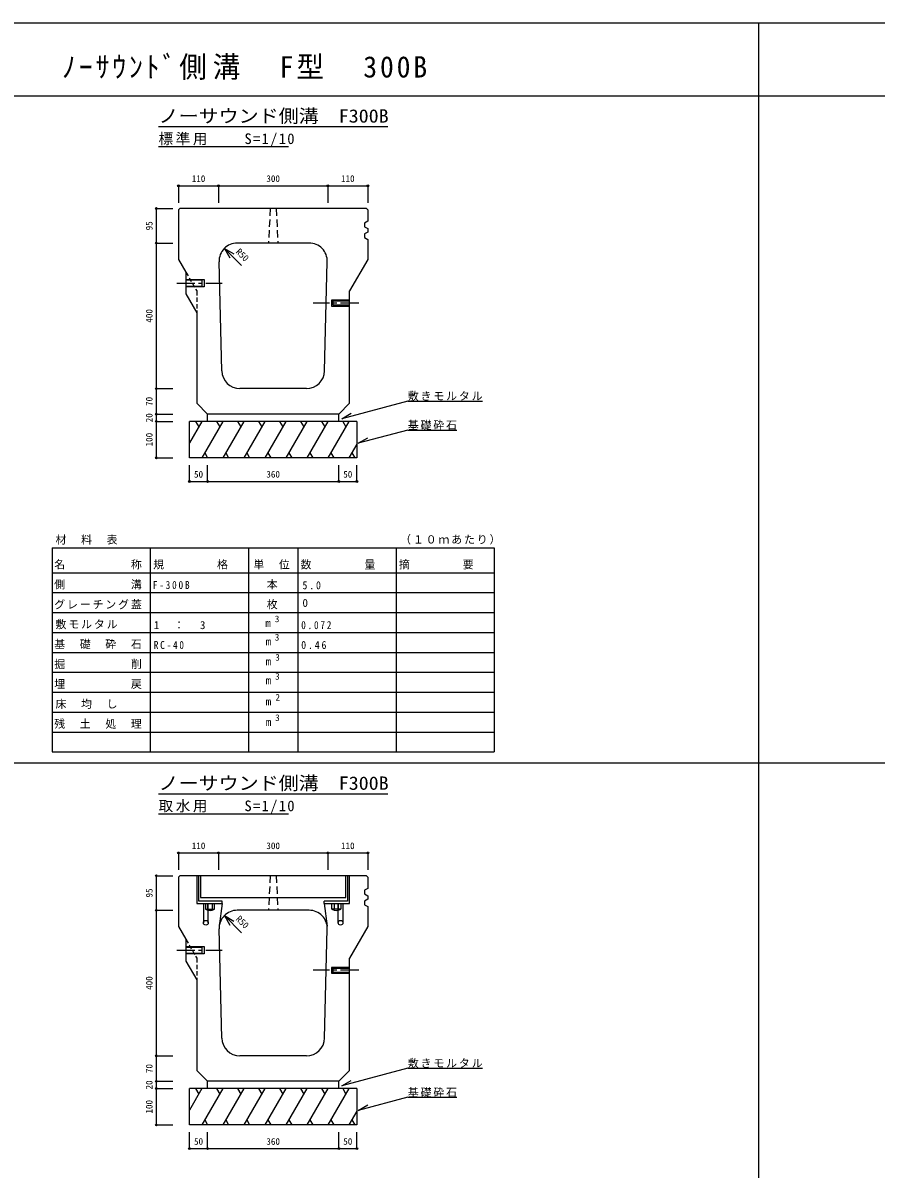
# Model space of a CAD drawing. Units: millimetres at full size, sheet at 1:10. Extents: x -5807 to 2193, y -2728 to 2972.
# Drawn here: x -2495 to -151, y -178 to 2972 of the extents above; entities that cross this region are included whole.
import ezdxf
from ezdxf.enums import TextEntityAlignment as Align

# ---------------------------------------------------------------- set-up
doc = ezdxf.new("R2010")
doc.units = ezdxf.units.MM
doc.header["$LTSCALE"] = 10
doc.header["$PDMODE"] = 32
doc.header["$PDSIZE"] = 5
for name, pattern in [('CHAIN1', [8, 5, -1, 1, -1]), ('DASHED1', [1.8, 1.2, -0.6]), ('DASHED2', [3, 2, -1])]:
    doc.linetypes.add(name, pattern=pattern)
doc.layers.add('0-0_通り芯', color=7, linetype='Continuous')
doc.styles.add('ＭＳ ゴシック', font='')
doc.styles.get('ＭＳ ゴシック').set_extended_font_data('MS Gothic')

msp = doc.modelspace()

# ---------------------------------------------------------------- linework, layer by layer
at = {"layer": '0-0_通り芯', "color": 2}
for p, q in [((-5807.14, 2971.77), (2192.86, 2971.77)), ((-473.81, 2971.77), (-473.81, -2728.23)), ((-5807.14, 2771.77), (2192.86, 2771.77)), ((-1992.64, 552.43), (-1992.64, 536.43)), ((-1992.64, 536.43), (-1968.64, 536.43)), ((-1986.64, 536.43), (-1986.64, 552.43)), ((-1974.64, 552.43), (-1974.64, 536.43)), ((-1968.64, 536.43), (-1968.64, 552.43)), ((-1645.64, 536.43), (-1645.64, 552.43)), ((-1639.64, 552.43), (-1639.64, 536.43)), ((-1627.64, 536.43), (-1627.64, 552.43))]:
    msp.add_line(p, q, dxfattribs=at)
at = {"layer": '0-0_通り芯'}
for p, q in [((-2122.14, 2686.77), (-1492.14, 2686.77)), ((-2122.14, 2631.77), (-1764.64, 2631.77)), ((-1437.37, 1932.82), (-1618.88, 1884.18)), ((-1437.37, 1932.82), (-1232.37, 1932.82)), ((-1987.14, 1876.77), (-1987.14, 1896.77)), ((-1627.14, 1876.77), (-1627.14, 1896.77)), ((-1618.88, 1884.18), (-1592.9, 1899.18)), ((-1577.14, 1876.77), (-2037.14, 1876.77)), ((-2037.14, 1776.77), (-2037.14, 1876.77)), ((-2003.09, 1876.77), (-2037.14, 1817.79)), ((-2020.4, 1876.77), (-2011.74, 1861.78)), ((-1945.36, 1876.77), (-2003.09, 1776.77)), ((-1962.66, 1876.77), (-1954.01, 1861.78)), ((-1887.62, 1876.77), (-1945.36, 1776.77)), ((-1904.93, 1876.77), (-1896.27, 1861.78)), ((-1829.89, 1876.77), (-1887.62, 1776.77)), ((-1847.19, 1876.77), (-1838.54, 1861.78)), ((-1772.15, 1876.77), (-1829.89, 1776.77)), ((-1789.46, 1876.77), (-1780.8, 1861.78)), ((-1714.42, 1876.77), (-1772.15, 1776.77)), ((-1731.72, 1876.77), (-1723.07, 1861.78)), ((-1656.68, 1876.77), (-1714.42, 1776.77)), ((-1673.99, 1876.77), (-1665.33, 1861.78)), ((-1598.95, 1876.77), (-1656.68, 1776.77)), ((-1616.25, 1876.77), (-1607.6, 1861.78)), ((-1577.14, 1876.77), (-1577.14, 1776.77)), ((-1437.37, 1853.01), (-1302.37, 1853.01)), ((-1577.14, 1814.53), (-1598.95, 1776.77)), ((-1577.14, 1776.77), (-2037.14, 1776.77)), ((-1995.17, 1790.49), (-1987.25, 1776.77)), ((-1937.44, 1790.49), (-1929.52, 1776.77)), ((-1879.7, 1790.49), (-1871.78, 1776.77)), ((-1821.97, 1790.49), (-1814.05, 1776.77)), ((-1764.23, 1790.49), (-1756.31, 1776.77)), ((-1706.5, 1790.49), (-1698.58, 1776.77)), ((-1648.76, 1790.49), (-1640.84, 1776.77)), ((-1591.03, 1790.49), (-1583.11, 1776.77)), ((-2414.64, 1529.31), (-1199.64, 1529.31)), ((-2414.64, 1529.31), (-2414.64, 1406.19)), ((-2144.64, 1529.31), (-2144.64, 1406.19)), ((-1874.64, 1529.31), (-1874.64, 1406.19)), ((-1739.64, 1529.31), (-1739.64, 1406.19)), ((-1469.64, 1529.31), (-1469.64, 1406.19)), ((-1199.64, 1529.31), (-1199.64, 1406.19)), ((-2414.64, 1460.91), (-1199.64, 1460.91)), ((-2414.64, 1406.19), (-1199.64, 1406.19)), ((-2414.64, 1406.19), (-2414.64, 968.43)), ((-2144.64, 1406.19), (-2144.64, 968.43)), ((-1874.64, 1406.19), (-1874.64, 968.43)), ((-1739.64, 1406.19), (-1739.64, 968.43)), ((-1469.64, 1406.19), (-1469.64, 968.43)), ((-1199.64, 1406.19), (-1199.64, 968.43)), ((-2414.64, 1351.47), (-1199.64, 1351.47)), ((-2414.64, 1296.75), (-1199.64, 1296.75)), ((-2414.64, 1242.03), (-1199.64, 1242.03)), ((-2414.64, 1187.31), (-1199.64, 1187.31)), ((-2414.64, 1132.59), (-1199.64, 1132.59)), ((-2414.64, 1077.87), (-1199.64, 1077.87)), ((-2414.64, 1023.15), (-1199.64, 1023.15)), ((-2414.64, 968.43), (-1199.64, 968.43)), ((-2329.14, 968.43), (-1420.14, 968.43)), ((-2122.14, 853.43), (-1492.14, 853.43)), ((-2122.14, 798.43), (-1764.64, 798.43)), ((-2007.14, 628.43), (-2007.14, 568.43)), ((-1607.14, 568.43), (-1607.14, 628.43)), ((-2007.14, 568.43), (-1607.14, 568.43)), ((-1437.37, 99.48), (-1618.88, 50.85)), ((-1437.37, 99.48), (-1232.37, 99.48)), ((-1987.14, 43.43), (-1987.14, 63.43)), ((-1627.14, 43.43), (-1627.14, 63.43)), ((-1618.88, 50.85), (-1592.9, 65.85)), ((-1577.14, 43.43), (-2037.14, 43.43)), ((-2037.14, -56.57), (-2037.14, 43.43)), ((-2003.09, 43.43), (-2037.14, -15.54)), ((-2020.4, 43.43), (-2011.74, 28.45)), ((-1945.36, 43.43), (-2003.09, -56.57)), ((-1962.66, 43.43), (-1954.01, 28.45)), ((-1887.62, 43.43), (-1945.36, -56.57)), ((-1904.93, 43.43), (-1896.27, 28.45)), ((-1829.89, 43.43), (-1887.62, -56.57)), ((-1847.19, 43.43), (-1838.54, 28.45)), ((-1772.15, 43.43), (-1829.89, -56.57)), ((-1789.46, 43.43), (-1780.8, 28.45)), ((-1714.42, 43.43), (-1772.15, -56.57)), ((-1731.72, 43.43), (-1723.07, 28.45)), ((-1656.68, 43.43), (-1714.42, -56.57)), ((-1673.99, 43.43), (-1665.33, 28.45)), ((-1598.95, 43.43), (-1656.68, -56.57)), ((-1616.25, 43.43), (-1607.6, 28.45)), ((-1577.14, 43.43), (-1577.14, -56.57)), ((-1437.37, 19.68), (-1302.37, 19.68)), ((-1577.14, -18.8), (-1598.95, -56.57)), ((-1577.14, -56.57), (-2037.14, -56.57)), ((-1995.17, -42.85), (-1987.25, -56.57)), ((-1937.44, -42.85), (-1929.52, -56.57)), ((-1879.7, -42.85), (-1871.78, -56.57)), ((-1821.97, -42.85), (-1814.05, -56.57)), ((-1764.23, -42.85), (-1756.31, -56.57)), ((-1706.5, -42.85), (-1698.58, -56.57)), ((-1648.76, -42.85), (-1640.84, -56.57)), ((-1591.03, -42.85), (-1583.11, -56.57))]:
    msp.add_line(p, q, dxfattribs=at)
at = {"layer": '0-0_通り芯', "color": 4}
for p, q in [((-2067.14, 2524.29), (-1957.14, 2524.29)), ((-2067.14, 2524.29), (-2067.14, 2477.78)), ((-1957.14, 2524.29), (-1957.14, 2477.78)), ((-1957.14, 2524.29), (-1657.14, 2524.29)), ((-1657.14, 2524.29), (-1657.14, 2477.78)), ((-1657.14, 2524.29), (-1547.14, 2524.29)), ((-1547.14, 2524.29), (-1547.14, 2477.78)), ((-2128.14, 2366.77), (-2128.14, 2461.77)), ((-2128.14, 2461.77), (-2083.14, 2461.77)), ((-2128.14, 1966.77), (-2128.14, 2366.77)), ((-2128.14, 2366.77), (-2083.14, 2366.77)), ((-1941.23, 2352.12), (-1915.25, 2337.12)), ((-1941.23, 2352.12), (-1926.23, 2326.14)), ((-1894.22, 2305.12), (-1941.23, 2352.12)), ((-2128.14, 1896.77), (-2128.14, 1966.77)), ((-2128.14, 1966.77), (-2083.14, 1966.77)), ((-2128.14, 1876.77), (-2128.14, 1896.77)), ((-2128.14, 1896.77), (-2083.14, 1896.77)), ((-2128.14, 1776.77), (-2128.14, 1876.77)), ((-2128.14, 1876.77), (-2083.14, 1876.77)), ((-2128.14, 1776.77), (-2083.14, 1776.77)), ((-2037.14, 1711.77), (-2037.14, 1756.77)), ((-1987.14, 1711.77), (-1987.14, 1756.77)), ((-1627.14, 1711.77), (-1627.14, 1756.77)), ((-1577.14, 1711.77), (-1577.14, 1756.77)), ((-2037.14, 1711.77), (-1987.14, 1711.77)), ((-1987.14, 1711.77), (-1627.14, 1711.77)), ((-1627.14, 1711.77), (-1577.14, 1711.77)), ((-5807.14, 938.43), (2192.86, 938.43)), ((-2067.14, 690.95), (-1957.14, 690.95)), ((-2067.14, 690.95), (-2067.14, 644.44)), ((-1957.14, 690.95), (-1957.14, 644.44)), ((-1957.14, 690.95), (-1657.14, 690.95)), ((-1657.14, 690.95), (-1657.14, 644.44)), ((-1657.14, 690.95), (-1547.14, 690.95)), ((-1547.14, 690.95), (-1547.14, 644.44)), ((-2128.14, 533.43), (-2128.14, 628.43)), ((-2128.14, 628.43), (-2083.14, 628.43)), ((-2011.14, 558.43), (-2011.14, 628.43)), ((-1603.14, 628.43), (-1603.14, 558.43)), ((-1597.14, 552.43), (-1597.14, 628.43)), ((-1947.14, 558.43), (-2011.14, 558.43)), ((-1998.64, 552.43), (-1998.64, 498.93)), ((-1985.64, 498.93), (-1985.64, 552.43)), ((-1947.14, 552.43), (-1947.14, 558.43)), ((-1603.14, 558.43), (-1667.14, 558.43)), ((-1667.14, 552.43), (-1667.14, 558.43)), ((-1667.14, 552.43), (-1597.14, 552.43)), ((-1628.64, 498.93), (-1628.64, 552.43)), ((-1615.64, 552.43), (-1615.64, 498.93)), ((-2128.14, 133.43), (-2128.14, 533.43)), ((-2128.14, 533.43), (-2083.14, 533.43)), ((-1941.23, 518.79), (-1915.25, 503.79)), ((-1941.23, 518.79), (-1926.23, 492.81)), ((-1894.22, 471.78), (-1941.23, 518.79)), ((-2128.14, 63.43), (-2128.14, 133.43)), ((-2128.14, 133.43), (-2083.14, 133.43)), ((-2128.14, 43.43), (-2128.14, 63.43)), ((-2128.14, 63.43), (-2083.14, 63.43)), ((-2128.14, -56.57), (-2128.14, 43.43)), ((-2128.14, 43.43), (-2083.14, 43.43)), ((-2128.14, -56.57), (-2083.14, -56.57)), ((-2037.14, -121.57), (-2037.14, -76.57)), ((-1987.14, -121.57), (-1987.14, -76.57)), ((-1627.14, -121.57), (-1627.14, -76.57)), ((-1577.14, -121.57), (-1577.14, -76.57)), ((-2037.14, -121.57), (-1987.14, -121.57)), ((-1987.14, -121.57), (-1627.14, -121.57)), ((-1627.14, -121.57), (-1577.14, -121.57))]:
    msp.add_line(p, q, dxfattribs=at)
at = {"layer": '0-0_通り芯', "color": 3}
for p, q in [((-2063.14, 2461.77), (-2067.14, 2457.77)), ((-2067.14, 2457.77), (-2067.14, 2321.77)), ((-1551.14, 2461.77), (-2063.14, 2461.77)), ((-1547.14, 2457.77), (-1551.14, 2461.77)), ((-1547.14, 2457.77), (-1551.14, 2461.77)), ((-1547.14, 2406.77), (-1547.14, 2396.77)), ((-1708.41, 2366.77), (-1905.88, 2366.77)), ((-1547.14, 2376.77), (-1547.14, 2321.77)), ((-2067.14, 2321.77), (-2047.14, 2287.13)), ((-1948.36, 2015.52), (-1955.86, 2315.52)), ((-1665.92, 2015.52), (-1658.42, 2315.52)), ((-1547.14, 2321.77), (-1597.14, 2235.16)), ((-1597.14, 1926.77), (-1597.14, 2235.16)), ((-2017.14, 2175.16), (-2017.14, 1926.77)), ((-1715.91, 1966.77), (-1898.38, 1966.77)), ((-1627.14, 1896.77), (-1597.14, 1926.77)), ((-2063.14, 628.43), (-2067.14, 624.43)), ((-2067.14, 624.43), (-2067.14, 488.43)), ((-1551.14, 628.43), (-2063.14, 628.43)), ((-1547.14, 624.43), (-1551.14, 628.43)), ((-1547.14, 624.43), (-1551.14, 628.43)), ((-1547.14, 573.43), (-1547.14, 563.43)), ((-1947.14, 552.43), (-1955.44, 490.02)), ((-1667.14, 552.43), (-1658.84, 490.02)), ((-1547.14, 543.43), (-1547.14, 488.43)), ((-1708.41, 533.43), (-1905.88, 533.43)), ((-2067.14, 488.43), (-2047.14, 453.79)), ((-1948.36, 182.18), (-1955.86, 482.18)), ((-1665.92, 182.18), (-1658.42, 482.18)), ((-1547.14, 488.43), (-1597.14, 401.83)), ((-1597.14, 93.43), (-1597.14, 401.83)), ((-2017.14, 341.83), (-2017.14, 93.43)), ((-1715.91, 133.43), (-1898.38, 133.43)), ((-1627.14, 63.43), (-1597.14, 93.43))]:
    msp.add_line(p, q, dxfattribs=at)
at = {"layer": '0-0_通り芯', "color": 3, "linetype": 'DASHED2'}
for p, q in [((-1815.14, 2461.77), (-1820.14, 2366.77)), ((-1799.14, 2461.77), (-1794.14, 2366.77)), ((-1815.14, 628.43), (-1820.14, 533.43)), ((-1799.14, 628.43), (-1794.14, 533.43))]:
    msp.add_line(p, q, dxfattribs=at)
at = {"layer": '0-0_通り芯', "linetype": 'CHAIN1'}
for p, q in [((-2072.14, 2256.77), (-1947.14, 2256.77)), ((-1572.14, 2201.77), (-1697.14, 2201.77)), ((-2072.14, 423.43), (-1947.14, 423.43)), ((-1572.14, 368.43), (-1697.14, 368.43))]:
    msp.add_line(p, q, dxfattribs=at)
at = {"layer": '0-0_通り芯', "color": 3, "linetype": 'DASHED1'}
for p, q in [((-2017.14, 2235.16), (-2017.14, 2175.16)), ((-2017.14, 401.83), (-2017.14, 341.83))]:
    msp.add_line(p, q, dxfattribs=at)
at = {"layer": '0-0_通り芯', "color": 3}
for points in [[(-1547.14, 2457.77), (-1547.14, 2426.77), (-1556.14, 2421.77), (-1556.14, 2411.77), (-1547.14, 2406.77)], [(-1547.14, 2396.77), (-1556.14, 2391.77), (-1556.14, 2381.77), (-1547.14, 2376.77)], [(-2047.14, 2287.13), (-2047.14, 2227.13), (-2017.14, 2175.16)], [(-1627.14, 1896.77), (-1987.14, 1896.77), (-2017.14, 1926.77)], [(-1547.14, 624.43), (-1547.14, 593.43), (-1556.14, 588.43), (-1556.14, 578.43), (-1547.14, 573.43)], [(-1547.14, 563.43), (-1556.14, 558.43), (-1556.14, 548.43), (-1547.14, 543.43)], [(-2047.14, 453.79), (-2047.14, 393.79), (-2017.14, 341.83)], [(-1627.14, 63.43), (-1987.14, 63.43), (-2017.14, 93.43)]]:
    msp.add_lwpolyline(points, dxfattribs=at)
at = {"layer": '0-0_通り芯', "color": 3, "linetype": 'DASHED1'}
for points in [[(-2047.14, 2287.13), (-2017.14, 2235.16), (-2017.14, 2175.16)], [(-2047.14, 453.79), (-2017.14, 401.83), (-2017.14, 341.83)]]:
    msp.add_lwpolyline(points, dxfattribs=at)
at = {"layer": '0-0_通り芯'}
for points in [[(-2047.14, 2266.77), (-1997.14, 2266.77), (-1997.14, 2246.77), (-2047.14, 2246.77)], [(-2047.14, 2248.77), (-2002.14, 2248.77), (-2002.14, 2264.77), (-2047.14, 2264.77)], [(-1597.14, 2209.77), (-1647.14, 2209.77), (-1647.14, 2193.77), (-1597.14, 2193.77)], [(-1597.14, 2195.77), (-1642.14, 2195.77), (-1642.14, 2207.77), (-1597.14, 2207.77)], [(-1437.37, 1853.01), (-1573.26, 1816.6), (-1547.28, 1831.6)], [(-2047.14, 433.43), (-1997.14, 433.43), (-1997.14, 413.43), (-2047.14, 413.43)], [(-2047.14, 415.43), (-2002.14, 415.43), (-2002.14, 431.43), (-2047.14, 431.43)], [(-1597.14, 376.43), (-1647.14, 376.43), (-1647.14, 360.43), (-1597.14, 360.43)], [(-1597.14, 362.43), (-1642.14, 362.43), (-1642.14, 374.43), (-1597.14, 374.43)], [(-1437.37, 19.68), (-1573.26, -16.73), (-1547.28, -1.73)]]:
    msp.add_lwpolyline(points, dxfattribs=at)
at = {"layer": '0-0_通り芯', "color": 4}
msp.add_lwpolyline([(-2017.14, 628.43), (-2017.14, 552.43), (-1947.14, 552.43)], dxfattribs=at)
at = {"layer": '0-0_通り芯', "color": 2}
msp.add_lwpolyline([(-1621.64, 552.43), (-1621.64, 536.43), (-1645.64, 536.43)], dxfattribs=at)
at = {"layer": '0-0_通り芯', "color": 4}
for centre in [(-1992.14, 498.93), (-1622.14, 498.93)]:
    msp.add_circle(centre, 6.5, dxfattribs=at)
at = {"layer": '0-0_通り芯', "color": 3}
for centre, start, end in [((-1905.88, 2316.77), 90, 181.43209), ((-1708.41, 2316.77), 358.56801, 90), ((-1898.38, 2016.77), 181.43209, 270), ((-1715.91, 2016.77), 270, 358.56801), ((-1905.88, 483.43), 90, 181.43209), ((-1708.41, 483.43), 358.56801, 90), ((-1898.38, 183.43), 181.43209, 270), ((-1715.91, 183.43), 270, 358.56801)]:
    msp.add_arc(centre, 50, start, end, dxfattribs=at)
at = {"layer": '0-0_通り芯', "color": 2}
for centre in [(-1980.64, 552.43), (-1633.64, 552.43)]:
    msp.add_arc(centre, 20, 233.1301, 306.8699, dxfattribs=at)
at = {"layer": '0-0_通り芯', "color": 4}
for p in [(-2067.14, 2524.29), (-1957.14, 2524.29), (-1657.14, 2524.29), (-1547.14, 2524.29), (-2128.14, 2461.77), (-2128.14, 2366.77), (-2128.14, 1966.77), (-2128.14, 1896.77), (-2128.14, 1876.77), (-2128.14, 1776.77), (-2037.14, 1711.77), (-1987.14, 1711.77), (-1627.14, 1711.77), (-1577.14, 1711.77), (-2067.14, 690.95), (-1957.14, 690.95), (-1657.14, 690.95), (-1547.14, 690.95), (-2128.14, 628.43), (-2128.14, 533.43), (-2128.14, 133.43), (-2128.14, 63.43), (-2128.14, 43.43), (-2128.14, -56.57), (-2037.14, -121.57), (-1987.14, -121.57), (-1627.14, -121.57), (-1577.14, -121.57)]:
    msp.add_point(p, dxfattribs=at)

# ---------------------------------------------------------------- texts
at = {"layer": '0-0_通り芯', "color": 3, "style": 'ＭＳ ゴシック', "width": 1.1}
for p in [(-2122.14, 2686.77), (-2122.14, 853.43)]:
    msp.add_text('ノーサウンド側溝\u3000F300B', height=36.66, dxfattribs=at).set_placement(p, align=Align.BOTTOM_LEFT)
at = {"layer": '0-0_通り芯', "color": 4, "style": 'ＭＳ ゴシック'}
for s, p in [('110', (-2030.89, 2529.29)), ('300', (-1825.89, 2529.29)), ('110', (-1620.89, 2529.29)), ('50', (-2024.64, 1716.77)), ('360', (-1825.89, 1716.77)), ('50', (-1614.64, 1716.77)), ('3', (-1802.62, 1319.37)), ('3', (-1802.62, 1268.76)), ('3', (-1801.45, 1213.7)), ('3', (-1801.72, 1161.44)), ('2', (-1800.82, 1103.91)), ('3', (-1801.72, 1047.83)), ('110', (-2030.89, 695.95)), ('300', (-1825.89, 695.95)), ('110', (-1620.89, 695.95)), ('50', (-2024.64, -116.57)), ('360', (-1825.89, -116.57)), ('50', (-1614.64, -116.57))]:
    msp.add_text(s, height=18.33, dxfattribs=at).set_placement(p, align=Align.BOTTOM_LEFT)
for s, rotation, p in [('95', 90, (-2133.14, 2401.77)), ('R50', 315, (-1915.25, 2337.12)), ('400', 90, (-2133.14, 2148.02)), ('70', 90, (-2133.14, 1919.27)), ('20', 90, (-2133.14, 1874.27)), ('100', 90, (-2133.14, 1808.02)), ('95', 90, (-2133.14, 568.43)), ('R50', 315, (-1915.25, 503.79)), ('400', 90, (-2133.14, 314.68)), ('70', 90, (-2133.14, 85.93)), ('20', 90, (-2133.14, 40.93)), ('100', 90, (-2133.14, -25.32))]:
    msp.add_text(s, height=18.33, rotation=rotation, dxfattribs=at).set_placement(p, align=Align.BOTTOM_LEFT)
at = {"layer": '0-0_通り芯', "style": 'ＭＳ ゴシック'}
for s, p in [('0', (-1726.64, 1360.41)), ('m', (-1828.72, 1305.01)), ('m', (-1827.82, 1254.39)), ('m', (-1827.82, 1199.67)), ('m', (-1827.82, 1147.69)), ('m', (-1827.73, 1089.55)), ('m', (-1827.55, 1033.46))]:
    msp.add_text(s, height=21.99, dxfattribs=at).set_placement(p, align=Align.BOTTOM_LEFT)
at = {"layer": '0-0_通り芯', "color": 2, "insert": (-2387.13, 2815.27), "char_height": 58.65, "attachment_point": 7, "style": 'ＭＳ ゴシック'}
msp.add_mtext('\\T1.21;\\W0.95;ﾉｰｻｳﾝﾄﾞ側溝\u3000F型\u3000300B', dxfattribs=at)
at = {"layer": '0-0_通り芯', "attachment_point": 7, "style": 'ＭＳ ゴシック'}
for s, insert, char_height in [('\\T1.18;標準用\u3000\u3000S=1/10', (-2122.14, 2631.77), 29.33), ('\\T1.17;敷きモルタル', (-1437.37, 1932.82), 21.99), ('\\T1.17;基礎砕石', (-1437.37, 1853.01), 21.99), ('\\T1.17;材\u3000料\u3000表', (-2405.14, 1538.25), 21.99), ('\\T1.17;（１０ｍあたり）', (-1458.39, 1538.25), 21.99), ('\\T1.17;名\u3000\u3000\u3000\u3000\u3000称', (-2408.64, 1469.85), 21.99), ('\\T1.17;規\u3000\u3000\u3000\u3000格', (-2136.89, 1469.85), 21.99), ('\\T1.17;単\u3000位', (-1861.64, 1469.85), 21.99), ('\\T1.17;数\u3000\u3000\u3000\u3000量', (-1731.89, 1469.85), 21.99), ('\\T1.17;摘\u3000\u3000\u3000\u3000要', (-1461.89, 1469.85), 21.99), ('\\T1.17;側\u3000\u3000\u3000\u3000\u3000溝', (-2408.64, 1415.13), 21.99), ('\\T1.39;\\W0.85;F-300B', (-2137.89, 1415.92), 21.99), ('\\T1.17;\u3000本', (-1859.89, 1415.13), 21.99), ('\\T1.38;\\W0.9;5.0', (-1726.64, 1415.13), 21.99), ('\\T1.17;グレーチング蓋', (-2408.64, 1360.41), 21.99), ('\\T1.17;\u3000枚', (-1859.89, 1360.41), 21.99), ('\\T1.17;敷モルタル', (-2405.14, 1305.69), 21.99), ('\\T1.21;1\u3000：\u30003', (-2135.14, 1305.69), 21.99), ('\\T1.38;\\W0.85;0.072', (-1730.14, 1305.69), 21.99), ('\\T1.17;基\u3000礎\u3000砕\u3000石', (-2408.64, 1250.97), 21.99), ('\\T1.38;\\W0.85;RC-40', (-2135.14, 1250.97), 21.99), ('\\T1.38;\\W0.9;0.46', (-1730.14, 1250.97), 21.99), ('\\T1.17;掘\u3000\u3000\u3000\u3000\u3000削', (-2408.64, 1196.25), 21.99), ('\\T1.17;埋\u3000\u3000\u3000\u3000\u3000戻', (-2408.64, 1141.53), 21.99), ('\\T1.17;床\u3000均\u3000し', (-2405.14, 1086.81), 21.99), ('\\T1.17;残\u3000土\u3000処\u3000理', (-2408.64, 1032.09), 21.99), ('\\T1.18;取水用\u3000\u3000S=1/10', (-2122.14, 798.43), 29.33), ('\\T1.17;敷きモルタル', (-1437.37, 99.48), 21.99), ('\\T1.17;基礎砕石', (-1437.37, 19.68), 21.99)]:
    msp.add_mtext(s, dxfattribs=dict(at, insert=insert, char_height=char_height))

doc.saveas('drawing.dxf')
